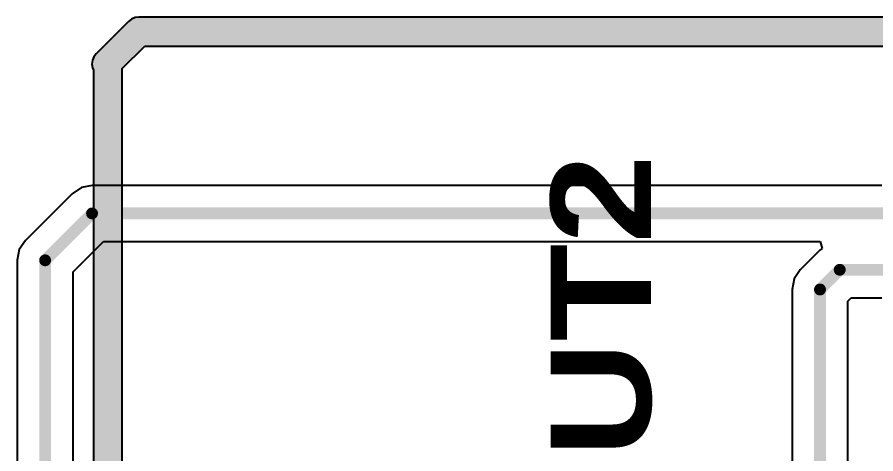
# Model space of a CAD drawing. Header units: inches. Extents: x -0.14 to 3.84, y -0.14 to 3.05.
# Drawn here: x 0.589 to 1.188, y 0.355 to 0.66 of the extents above; entities that cross this region are included whole.
import ezdxf

# ---------------------------------------------------------------- set-up
doc = ezdxf.new("R2010")
doc.units = ezdxf.units.IN
doc.header["$MEASUREMENT"] = 0
for name, color, linetype in [('Power Layer', 16, 'Continuous'), ('Top Layer', 1, 'Continuous'), ('Top Overlay', 2, 'Continuous')]:
    doc.layers.add(name, color=color, linetype=linetype)
doc.styles.add('Arial Black_Bold', font='', dxfattribs={"height": 0.2})
doc.styles.get('Arial Black_Bold').set_extended_font_data('Arial Black', bold=True)

msp = doc.modelspace()

# ---------------------------------------------------------------- linework, layer by layer
at = {"layer": 'Power Layer'}
for p, q in [((0.67101, 0.65974), (0.66857, 0.65873)), ((0.67362, 0.66009), (0.67101, 0.65974)), ((1.2548, 0.66009), (0.67362, 0.66009)), ((0.66648, 0.65713), (0.64383, 0.63447)), ((0.66857, 0.65873), (0.66648, 0.65713)), ((0.66209, 0.62421), (0.67779, 0.63991)), ((0.67779, 0.63991), (1.25898, 0.63991)), ((0.64122, 0.62995), (0.64087, 0.62734)), ((0.64222, 0.63238), (0.64122, 0.62995)), ((0.64383, 0.63447), (0.64222, 0.63238)), ((0.64087, 0.62734), (0.64122, 0.62473)), ((0.64122, 0.62473), (0.64191, 0.62305)), ((0.66209, 0.12306), (0.66209, 0.62421)), ((0.64191, 0.62305), (0.64191, 0.11888))]:
    msp.add_line(p, q, dxfattribs=at)
for points in [[(0.65096, 0.62734, 0.02, 0.02, 0), (0.67362, 0.65, 0.02, 0.02, 0)], [(0.67362, 0.65, 0.02, 0.02, 0), (1.25898, 0.65, 0.02, 0.02, 0)], [(0.652, 0.11888, 0.02, 0.02, 0), (0.652, 0.62734, 0.02, 0.02, 0)]]:
    msp.add_lwpolyline(points, format="xyseb", dxfattribs=at)
for points in [[(0.66862, 0.65, 0.01, 0.01, 1), (0.67862, 0.65, 0.01, 0.01, 1)], [(0.66862, 0.65, 0.01, 0.01, 1), (0.67862, 0.65, 0.01, 0.01, 1)], [(0.64596, 0.62734, 0.01, 0.01, 1), (0.65596, 0.62734, 0.01, 0.01, 1)], [(0.647, 0.62734, 0.01, 0.01, 1), (0.657, 0.62734, 0.01, 0.01, 1)]]:
    msp.add_lwpolyline(points, format="xyseb", close=True, dxfattribs=at)
at = {"layer": 'Top Layer'}
for p, q in [((0.63351, 0.54101), (0.62718, 0.53678)), ((0.64098, 0.54249), (0.63351, 0.54101)), ((1.19233, 0.54249), (0.64098, 0.54249)), ((0.62718, 0.53678), (0.59443, 0.50403)), ((0.59443, 0.50403), (0.5902, 0.4977)), ((0.5902, 0.4977), (0.58871, 0.49023)), ((0.62775, 0.48214), (0.64906, 0.50346)), ((0.64906, 0.50346), (1.14921, 0.50346)), ((1.15073, 0.49846), (1.14915, 0.49741)), ((1.14921, 0.50346), (1.15073, 0.49846)), ((1.14915, 0.49741), (1.13537, 0.48363)), ((0.58871, 0.49023), (0.58871, 0.18997)), ((0.62775, 0.18997), (0.62775, 0.48214)), ((1.13537, 0.48363), (1.13114, 0.4773)), ((1.13114, 0.4773), (1.12966, 0.46983)), ((1.12966, 0.46983), (1.12966, 0.18996)), ((1.16869, 0.46175), (1.17104, 0.46409)), ((1.16869, 0.18996), (1.16869, 0.46175)), ((1.17104, 0.46409), (1.19233, 0.46409))]:
    msp.add_line(p, q, dxfattribs=at)
for points in [[(0.60823, 0.49023, 0.00828, 0.00828, 0), (0.64098, 0.52298, 0.00828, 0.00828, 0)], [(0.64098, 0.52298, 0.00828, 0.00828, 0), (1.23287, 0.52298, 0.00828, 0.00828, 0)], [(0.60823, 0.14755, 0.00828, 0.00828, 0), (0.60823, 0.49023, 0.00828, 0.00828, 0)], [(1.14917, 0.46983, 0.00828, 0.00828, 0), (1.16295, 0.48361, 0.00828, 0.00828, 0)], [(1.16295, 0.48361, 0.00828, 0.00828, 0), (1.23287, 0.48361, 0.00828, 0.00828, 0)], [(1.14917, 0.14754, 0.00828, 0.00828, 0), (1.14917, 0.46983, 0.00828, 0.00828, 0)]]:
    msp.add_lwpolyline(points, format="xyseb", dxfattribs=at)
for points in [[(0.63891, 0.52298, 0.00414, 0.00414, 1), (0.64305, 0.52298, 0.00414, 0.00414, 1)], [(0.63891, 0.52298, 0.00414, 0.00414, 1), (0.64305, 0.52298, 0.00414, 0.00414, 1)], [(0.60616, 0.49023, 0.00414, 0.00414, 1), (0.6103, 0.49023, 0.00414, 0.00414, 1)], [(0.60616, 0.49023, 0.00414, 0.00414, 1), (0.6103, 0.49023, 0.00414, 0.00414, 1)], [(1.16088, 0.48361, 0.00414, 0.00414, 1), (1.16502, 0.48361, 0.00414, 0.00414, 1)], [(1.16088, 0.48361, 0.00414, 0.00414, 1), (1.16502, 0.48361, 0.00414, 0.00414, 1)], [(1.1471, 0.46983, 0.00414, 0.00414, 1), (1.15125, 0.46983, 0.00414, 0.00414, 1)], [(1.1471, 0.46983, 0.00414, 0.00414, 1), (1.15125, 0.46983, 0.00414, 0.00414, 1)]]:
    msp.add_lwpolyline(points, format="xyseb", close=True, dxfattribs=at)

# ---------------------------------------------------------------- texts
at = {"layer": 'Top Overlay', "style": 'Arial Black_Bold'}
msp.add_text('SPDIF OUT2', height=0.07, rotation=90, dxfattribs=at).set_placement((1.03114, -0.09508))

doc.saveas('drawing.dxf')
